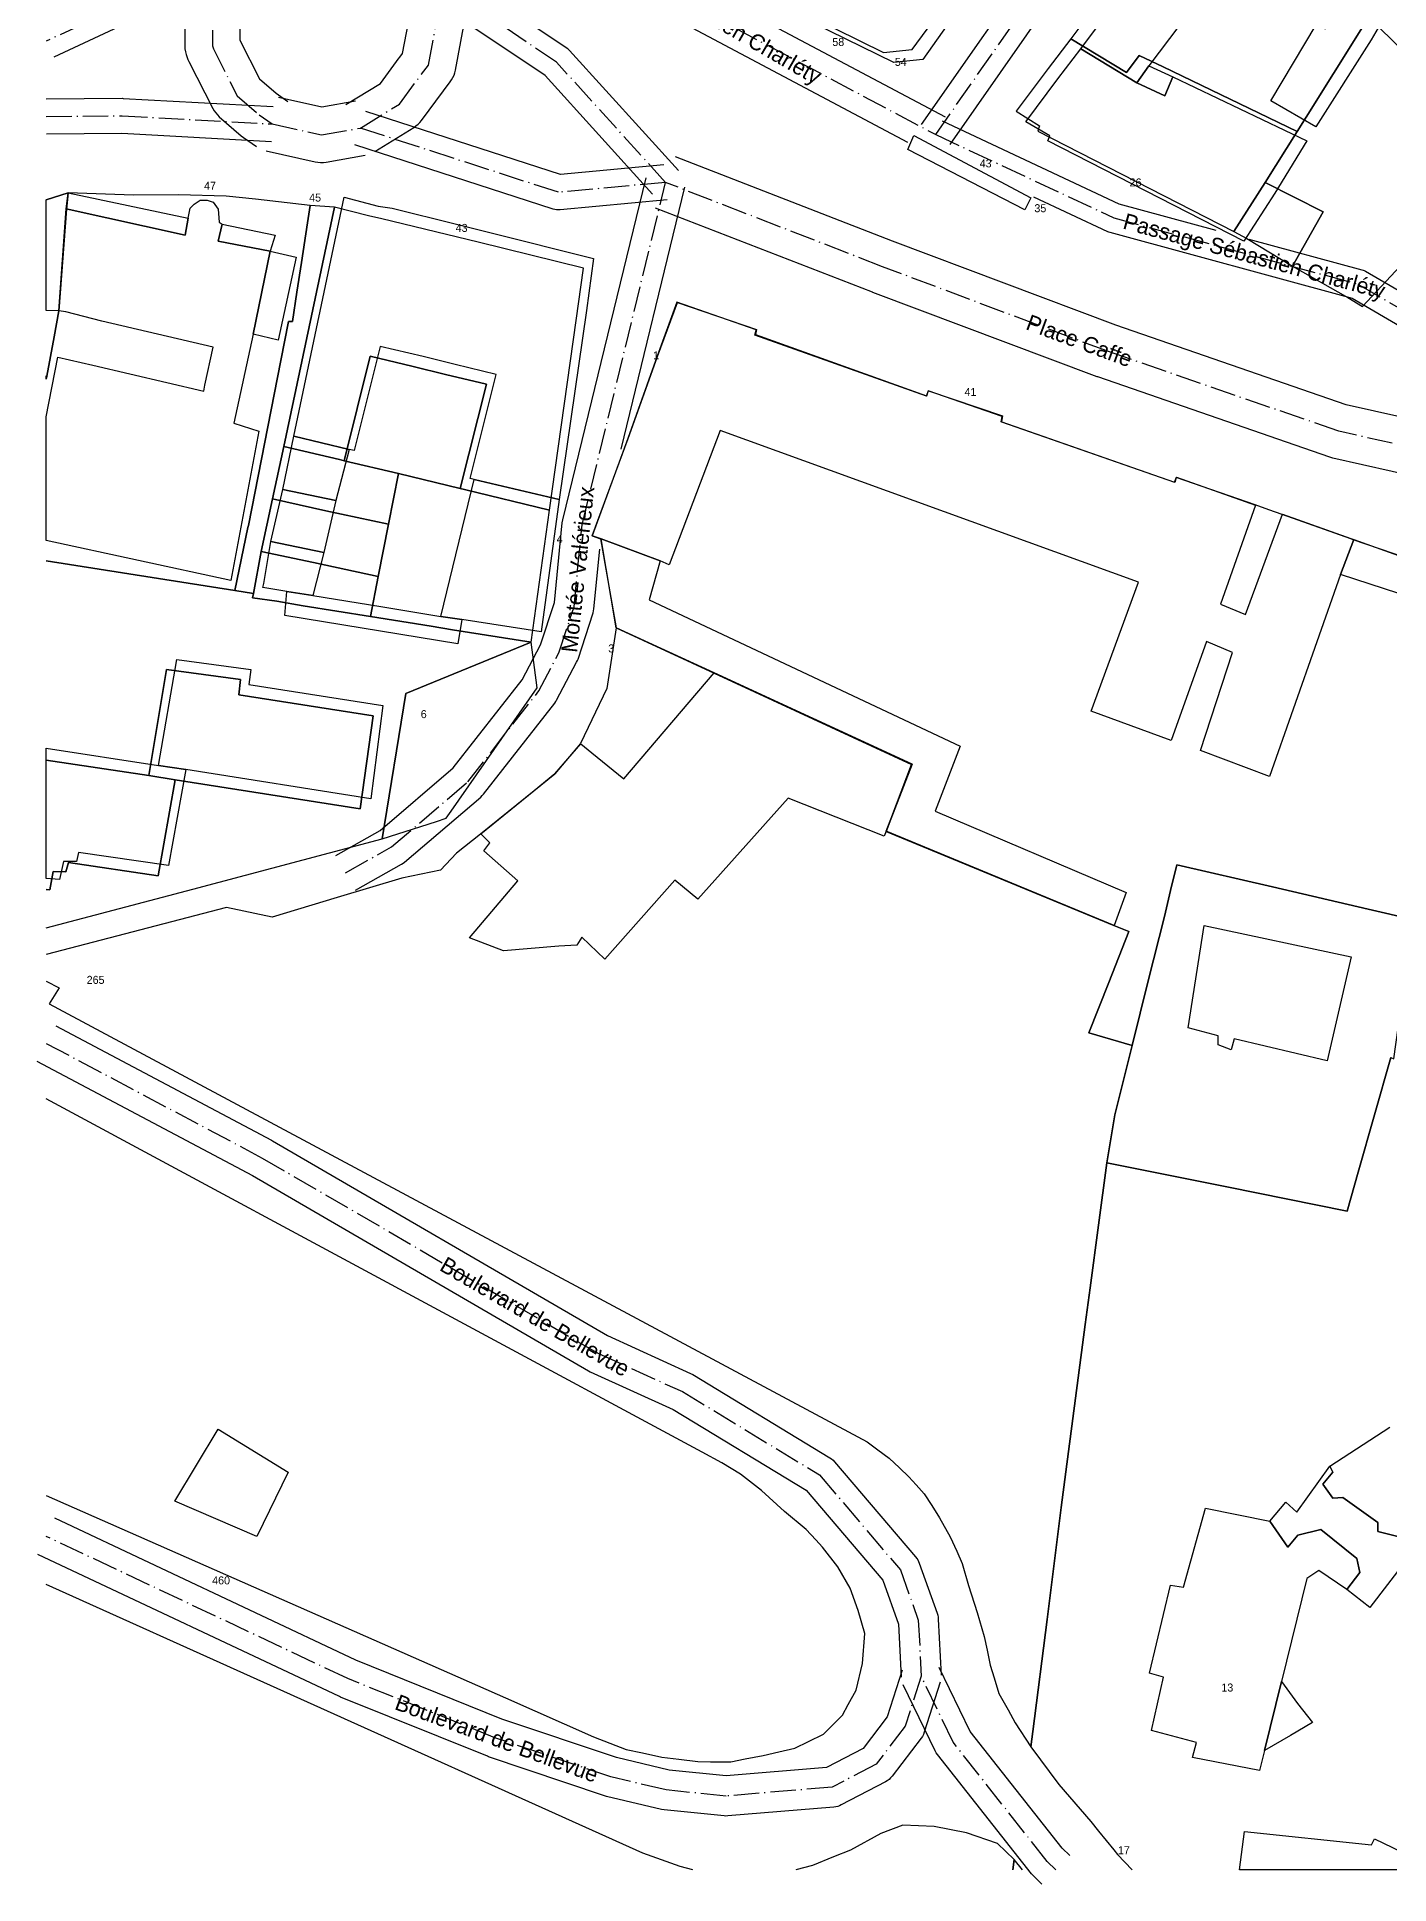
# Model space of a CAD drawing. Header units: metres. Extents: x 1927837 to 1929083, y 4266568 to 4267119.
# Drawn here: x 1927837.6 to 1927972.8, y 4266568.6 to 4266753.3 of the extents above; entities that cross this region are included whole.
import ezdxf
from ezdxf.enums import TextEntityAlignment as Align

# ---------------------------------------------------------------- set-up
doc = ezdxf.new("R2010")
doc.units = ezdxf.units.M
doc.linetypes.add('DASHDOT', pattern=[3.556, 2.54, -0.508, 0, -0.508])
for name, color, linetype in [('BAT_BATI', 8, 'CONTINUOUS'), ('CAD_LIMITE', 94, 'CONTINUOUS'), ('TXT_ADRESSE', 8, 'CONTINUOUS'), ('TXT_VOIE', 7, 'CONTINUOUS'), ('VOI_AXE', 1, 'DASHDOT'), ('VOI_BORDURE', 7, 'CONTINUOUS')]:
    doc.layers.add(name, color=color, linetype=linetype)

msp = doc.modelspace()

# ---------------------------------------------------------------- linework, layer by layer
at = {"layer": 'BAT_BATI'}
for points in [[(1927922.13, 4266768.87), (1927926.83, 4266766.87), (1927928.34, 4266772.27), (1927936.84, 4266765.16), (1927933.03, 4266760.26), (1927929.13, 4266755.16), (1927926.22, 4266751.05), (1927923.32, 4266750.76), (1927913.71, 4266755.47), (1927917.02, 4266760.87)], [(1927946.74, 4266758.44), (1927948.65, 4266760.84), (1927951.15, 4266764.24), (1927952.05, 4266765.44), (1927957.75, 4266762.23), (1927953.85, 4266756.93), (1927951.94, 4266754.53), (1927948.84, 4266750.43), (1927947.63, 4266748.73), (1927942.03, 4266752.14)], [(1927966.45, 4266754.12), (1927967.96, 4266756.72), (1927968.16, 4266756.52), (1927970.06, 4266759.72), (1927971.86, 4266758.72), (1927969.96, 4266755.22), (1927971.76, 4266754.22), (1927971.06, 4266753.01), (1927965.54, 4266744.31), (1927961.04, 4266746.92), (1927965.55, 4266754.52)], [(1927942.03, 4266752.14), (1927947.63, 4266748.73), (1927950.43, 4266747.43), (1927951.24, 4266749.33), (1927964.64, 4266742.91), (1927961.43, 4266737.71), (1927958.33, 4266732.91), (1927938.72, 4266742.94), (1927938.92, 4266743.44), (1927936.52, 4266744.84), (1927939.73, 4266749.14)], [(1927951.24, 4266749.33), (1927950.43, 4266747.43), (1927947.63, 4266748.73), (1927948.84, 4266750.43)], [(1927937.01, 4266737.23), (1927936.41, 4266736.03), (1927924.71, 4266742.05), (1927925.31, 4266743.45)], [(1927840.74, 4266737.73), (1927840.54, 4266736.12), (1927839.83, 4266725.92), (1927838.56, 4266725.96), (1927838.56, 4266737.02)], [(1927852.45, 4266733.51), (1927852.75, 4266735.21), (1927852.95, 4266736.21), (1927853.35, 4266736.61), (1927853.95, 4266737.01), (1927854.65, 4266737.01), (1927855.25, 4266736.81), (1927855.75, 4266736.11), (1927855.85, 4266734.81), (1927856.15, 4266734.61), (1927855.75, 4266732.91), (1927860.95, 4266731.9), (1927859.24, 4266723.6), (1927857.33, 4266714.69), (1927859.83, 4266713.89), (1927857.02, 4266698.98), (1927838.56, 4266702.98), (1927838.56, 4266715.33), (1927839.72, 4266721.31), (1927843.23, 4266720.51), (1927854.33, 4266717.9), (1927854.43, 4266718.5), (1927855.24, 4266722.3), (1927844.13, 4266724.91), (1927840.53, 4266725.82), (1927839.83, 4266725.92), (1927840.54, 4266736.12)], [(1927852.75, 4266735.21), (1927852.45, 4266733.51), (1927840.54, 4266736.12), (1927840.74, 4266737.73)], [(1927871.76, 4266736.39), (1927873.16, 4266736.19), (1927879.57, 4266734.59), (1927882.77, 4266733.78), (1927893.27, 4266731.17), (1927892.57, 4266725.97), (1927889.85, 4266707.06), (1927881.34, 4266709.07), (1927880.94, 4266709.17), (1927883.56, 4266719.57), (1927879.45, 4266720.58), (1927876.25, 4266721.38), (1927871.95, 4266722.38), (1927869.34, 4266711.98), (1927868.84, 4266712.08), (1927863.33, 4266713.39), (1927868.36, 4266737.3)], [(1927861.45, 4266733.5), (1927860.95, 4266731.9), (1927855.75, 4266732.91), (1927856.15, 4266734.61)], [(1927863.55, 4266731.3), (1927861.74, 4266722.99), (1927859.24, 4266723.6), (1927860.95, 4266731.9)], [(1927909.58, 4266724.05), (1927909.48, 4266723.55), (1927926.59, 4266717.43), (1927926.79, 4266717.93), (1927934.19, 4266715.42), (1927934.09, 4266714.82), (1927951.4, 4266708.8), (1927951.6, 4266709.3), (1927959.5, 4266706.49), (1927955.99, 4266696.59), (1927958.49, 4266695.58), (1927962.2, 4266705.59), (1927969.01, 4266703.18), (1927969.31, 4266703.08), (1927968, 4266699.58), (1927960.88, 4266679.37), (1927953.98, 4266681.98), (1927957.19, 4266691.78), (1927954.59, 4266692.88), (1927951.07, 4266682.98), (1927943.07, 4266685.89), (1927947.79, 4266698.79), (1927905.97, 4266713.95), (1927900.85, 4266700.54), (1927899.95, 4266700.94), (1927894.05, 4266703.15), (1927893.15, 4266703.45), (1927896.76, 4266713.15), (1927899.67, 4266721.36), (1927901.68, 4266726.76)], [(1927838.62, 4266719.41), (1927838.56, 4266719.09), (1927838.56, 4266719.42)], [(1927868.84, 4266712.08), (1927867.53, 4266706.98), (1927862.23, 4266708.08), (1927863.33, 4266713.39)], [(1927888.04, 4266693.85), (1927880.13, 4266695.06), (1927878.03, 4266695.36), (1927881.34, 4266709.07), (1927889.85, 4266707.06)], [(1927867.53, 4266706.98), (1927866.33, 4266701.77), (1927861.02, 4266702.88), (1927862.23, 4266708.08)], [(1927899.95, 4266700.94), (1927898.85, 4266697.04), (1927929.96, 4266682.4), (1927927.45, 4266675.9), (1927946.56, 4266667.77), (1927945.35, 4266664.47), (1927922.54, 4266673.9), (1927925.15, 4266680.6), (1927905.35, 4266689.73), (1927895.54, 4266694.24), (1927894.05, 4266703.15)], [(1927974.61, 4266701.17), (1927980.01, 4266699.36), (1927979.51, 4266695.86), (1927978.11, 4266696.26), (1927968, 4266699.58), (1927969.31, 4266703.08)], [(1927866.33, 4266701.77), (1927865.22, 4266697.47), (1927862.62, 4266697.87), (1927860.22, 4266698.28), (1927860.32, 4266698.68), (1927861.02, 4266702.88)], [(1927865.22, 4266697.47), (1927872.03, 4266696.36), (1927878.03, 4266695.36), (1927880.13, 4266695.06), (1927879.73, 4266692.65), (1927862.42, 4266695.47), (1927862.62, 4266697.87)], [(1927859.01, 4266690.07), (1927858.81, 4266688.57), (1927872.22, 4266686.46), (1927871.01, 4266677.15), (1927852.5, 4266680.07), (1927849.79, 4266680.47), (1927851.6, 4266691.08)], [(1927893.13, 4266681.73), (1927896.33, 4266679.13), (1927905.35, 4266689.73), (1927925.15, 4266680.6), (1927922.54, 4266673.9), (1927922.34, 4266673.4), (1927912.74, 4266677.21), (1927903.72, 4266667.11), (1927901.42, 4266669.01), (1927894.41, 4266661.12), (1927892.11, 4266663.32), (1927891.61, 4266662.52), (1927889.81, 4266662.42), (1927884.3, 4266661.93), (1927880.9, 4266663.23), (1927885.71, 4266668.93), (1927882.31, 4266671.94), (1927882.91, 4266672.74), (1927882.01, 4266673.64), (1927887.32, 4266677.93), (1927889.42, 4266679.63), (1927892.03, 4266682.63)], [(1927849.79, 4266680.47), (1927852.5, 4266680.07), (1927850.78, 4266670.46), (1927841.78, 4266671.77), (1927841.58, 4266670.87), (1927840.28, 4266670.87), (1927839.87, 4266669.07), (1927838.56, 4266669.17), (1927838.56, 4266682.19)], [(1927969.07, 4266661.35), (1927966.66, 4266650.94), (1927957.35, 4266653.15), (1927957.05, 4266652.05), (1927955.75, 4266652.55), (1927955.75, 4266653.45), (1927952.75, 4266654.25), (1927954.36, 4266664.46)], [(1927855.74, 4266614.12), (1927862.74, 4266609.81), (1927859.63, 4266603.4), (1927851.43, 4266606.91)], [(1927962.51, 4266606.81), (1927963.61, 4266605.81), (1927966.92, 4266610.41), (1927967.22, 4266609.81), (1927966.22, 4266608.61), (1927967.22, 4266607.21), (1927968.22, 4266607.3), (1927971.72, 4266604.8), (1927971.72, 4266603.9), (1927973.72, 4266603.4), (1927974.62, 4266604.3), (1927976.22, 4266603.19), (1927970.91, 4266596.29), (1927968.61, 4266598.1), (1927969.91, 4266599.8), (1927969.61, 4266601.2), (1927966.01, 4266604.1), (1927963.71, 4266603.51), (1927962.71, 4266602.31), (1927960.91, 4266604.91)], [(1927960.91, 4266604.91), (1927962.71, 4266602.31), (1927963.71, 4266603.51), (1927966.01, 4266604.1), (1927969.61, 4266601.2), (1927969.91, 4266599.8), (1927968.61, 4266598.1), (1927965.81, 4266600), (1927964.61, 4266599.2), (1927962.09, 4266588.9), (1927960.39, 4266581.99), (1927959.88, 4266579.99), (1927953.18, 4266581.3), (1927953.58, 4266582.8), (1927949.08, 4266584), (1927950.29, 4266589.31), (1927948.88, 4266589.71), (1927950.99, 4266598.51), (1927952.3, 4266598.31), (1927954.5, 4266606.22)], [(1927963.69, 4266586.69), (1927965.19, 4266584.79), (1927962.99, 4266583.49), (1927960.39, 4266581.99), (1927962.09, 4266588.9)], [(1927971.09, 4266572.57), (1927971.39, 4266573.17), (1927974.09, 4266571.87), (1927977.6, 4266577.37), (1927985.2, 4266572.86), (1927984.19, 4266570.66), (1927985.2, 4266570.06), (1927957.9, 4266570.06), (1927958.38, 4266573.89)]]:
    msp.add_lwpolyline(points, close=True, dxfattribs=at)
msp.add_lwpolyline([(1927973.72, 4266603.4), (1927971.72, 4266603.9), (1927971.72, 4266604.8), (1927968.22, 4266607.3), (1927967.22, 4266607.21), (1927966.22, 4266608.61), (1927967.22, 4266609.81), (1927966.92, 4266610.41), (1927972.93, 4266614.31)], dxfattribs=at)
at = {"layer": 'CAD_LIMITE'}
for points in [[(1927959.3, 4266761.78), (1927958.21, 4266762.39), (1927956.79, 4266763.19), (1927951.04, 4266766.44), (1927950.12, 4266765.23), (1927947.6, 4266761.89), (1927945.74, 4266759.41), (1927941.02, 4266753.14), (1927946.59, 4266749.76), (1927947.87, 4266751.46), (1927950.27, 4266750.31), (1927963.66, 4266743.87), (1927964.55, 4266745.3), (1927970.01, 4266754.01), (1927970.74, 4266755.16), (1927969, 4266756.23), (1927970.85, 4266759.68), (1927969.04, 4266760.74), (1927967.17, 4266757.56), (1927966.94, 4266757.67), (1927966.11, 4266758.2), (1927965.99, 4266758), (1927959.3, 4266761.78)], [(1927928.17, 4266756.13), (1927916.04, 4266761.83), (1927912.69, 4266756.48), (1927922.29, 4266751.77), (1927925.17, 4266752.07), (1927928.17, 4266756.13)], [(1927970.74, 4266755.16), (1927970.01, 4266754.01), (1927964.55, 4266745.3), (1927963.66, 4266743.87), (1927960.45, 4266738.75), (1927966.26, 4266735.82), (1927963.18, 4266730.39), (1927968.71, 4266727.26), (1927970.18, 4266726.37), (1927980.11, 4266736.98), (1927981.02, 4266737.95), (1927980.03, 4266741.24), (1927978.94, 4266744.9), (1927978.89, 4266745.06), (1927977.04, 4266748.98), (1927976.79, 4266749.47), (1927971.95, 4266754.17), (1927972.04, 4266754.38), (1927970.74, 4266755.16)], [(1927971.95, 4266754.17), (1927976.79, 4266749.47), (1927978.95, 4266751.33), (1927979.07, 4266751.43), (1927981.01, 4266753.12), (1927984.08, 4266756.52)], [(1927960.45, 4266738.75), (1927963.66, 4266743.87), (1927950.27, 4266750.31), (1927947.87, 4266751.46), (1927946.59, 4266749.76), (1927941.02, 4266753.14), (1927938.76, 4266750.15), (1927935.56, 4266745.88), (1927937.9, 4266744.43), (1927937.71, 4266743.9), (1927957.33, 4266733.86), (1927960.45, 4266738.75)], [(1927960.45, 4266738.75), (1927957.33, 4266733.86), (1927958.63, 4266733.15), (1927963.18, 4266730.39), (1927966.26, 4266735.82), (1927960.45, 4266738.75)], [(1927857.43, 4266697.97), (1927858.73, 4266704.28), (1927858.77, 4266704.47), (1927862.02, 4266720.96), (1927862.79, 4266724.87), (1927863.17, 4266724.86), (1927863.62, 4266727.81), (1927864.07, 4266730.75), (1927864.68, 4266734.74), (1927864.94, 4266736.45), (1927859.48, 4266737.11), (1927856.56, 4266737.41), (1927851.79, 4266737.52), (1927847.28, 4266737.49), (1927840.75, 4266737.73), (1927840.58, 4266736.1), (1927839.82, 4266725.92), (1927839.58, 4266724.63), (1927839.34, 4266723.34), (1927838.61, 4266719.41), (1927838.56, 4266719.16)], [(1927840.75, 4266737.73), (1927838.56, 4266737.03)], [(1927838.56, 4266719.16), (1927838.61, 4266719.41), (1927839.34, 4266723.34), (1927839.58, 4266724.63), (1927839.82, 4266725.92), (1927840.58, 4266736.1), (1927840.75, 4266737.73)], [(1927859.28, 4266697.68), (1927860.05, 4266701.88), (1927861.17, 4266707.13), (1927862.31, 4266712.36), (1927867.4, 4266736.28), (1927864.94, 4266736.45), (1927864.68, 4266734.74), (1927864.07, 4266730.75), (1927863.62, 4266727.81), (1927863.17, 4266724.86), (1927862.79, 4266724.87), (1927862.02, 4266720.96), (1927858.77, 4266704.47), (1927858.73, 4266704.28), (1927857.43, 4266697.97), (1927859.28, 4266697.68)], [(1927862.31, 4266712.36), (1927867.87, 4266711.05), (1927868.36, 4266710.94), (1927870.96, 4266721.39), (1927875.26, 4266720.35), (1927878.47, 4266719.57), (1927882.6, 4266718.6), (1927879.94, 4266708.18), (1927880.37, 4266708.06), (1927888.88, 4266706), (1927891.56, 4266724.95), (1927892.29, 4266730.2), (1927881.75, 4266732.81), (1927878.6, 4266733.57), (1927872.11, 4266735.14), (1927870.77, 4266735.43), (1927867.4, 4266736.28), (1927862.31, 4266712.36)], [(1927974.64, 4266701.19), (1927969.27, 4266703.04), (1927969.03, 4266703.14), (1927962.15, 4266705.58), (1927960.81, 4266706.05), (1927959.45, 4266706.53), (1927951.56, 4266709.27), (1927951.42, 4266708.77), (1927934.04, 4266714.84), (1927934.16, 4266715.38), (1927926.77, 4266717.93), (1927926.6, 4266717.41), (1927909.43, 4266723.51), (1927909.57, 4266724.04), (1927901.63, 4266726.79), (1927899.65, 4266721.4), (1927896.72, 4266713.18), (1927893.16, 4266703.44), (1927894, 4266703.13), (1927895.54, 4266694.25), (1927905.36, 4266689.7), (1927925.1, 4266680.58), (1927922.57, 4266673.87), (1927945.31, 4266664.49), (1927946.83, 4266663.86), (1927944.82, 4266658.78), (1927942.83, 4266653.73), (1927947.17, 4266652.49)], [(1927879.94, 4266708.18), (1927882.6, 4266718.6), (1927878.47, 4266719.57), (1927875.26, 4266720.35), (1927870.96, 4266721.39), (1927868.36, 4266710.94), (1927873.78, 4266709.66), (1927879.94, 4266708.18)], [(1927861.17, 4266707.13), (1927866.53, 4266705.95), (1927872.78, 4266704.59), (1927873.78, 4266709.66), (1927868.36, 4266710.94), (1927867.87, 4266711.05), (1927862.31, 4266712.36), (1927861.17, 4266707.13)], [(1927887.04, 4266692.79), (1927888.88, 4266706), (1927880.37, 4266708.06), (1927879.94, 4266708.18), (1927873.78, 4266709.66), (1927872.78, 4266704.59), (1927871.76, 4266699.37), (1927870.97, 4266695.37), (1927877.05, 4266694.4), (1927879.17, 4266694.05), (1927887.04, 4266692.79)], [(1927860.05, 4266701.88), (1927865.3, 4266700.76), (1927871.76, 4266699.37), (1927872.78, 4266704.59), (1927866.53, 4266705.95), (1927861.17, 4266707.13), (1927860.05, 4266701.88)], [(1927870.97, 4266695.37), (1927871.76, 4266699.37), (1927865.3, 4266700.76), (1927860.05, 4266701.88), (1927859.28, 4266697.68), (1927859.2, 4266697.25), (1927861.61, 4266696.89), (1927864.24, 4266696.44), (1927870.97, 4266695.37)], [(1927838.56, 4266664.25), (1927853.21, 4266668.12), (1927872.14, 4266673.14), (1927874.53, 4266687.66), (1927887.04, 4266692.79), (1927879.17, 4266694.05), (1927877.05, 4266694.4), (1927870.97, 4266695.37), (1927864.24, 4266696.44), (1927861.61, 4266696.89), (1927859.2, 4266697.25), (1927859.28, 4266697.68), (1927857.43, 4266697.97), (1927838.56, 4266700.94)], [(1927838.56, 4266700.94), (1927857.43, 4266697.97)], [(1927937.01, 4266582.36), (1927937.21, 4266583.88), (1927938.65, 4266595.09), (1927940.07, 4266606.29), (1927940.52, 4266609.86), (1927942.47, 4266624.59), (1927942.96, 4266628.25), (1927943.79, 4266634.5), (1927944.61, 4266640.76), (1927945.03, 4266643.14), (1927945.44, 4266645.54), (1927947.17, 4266652.49), (1927942.83, 4266653.73), (1927944.82, 4266658.78), (1927946.83, 4266663.86), (1927945.31, 4266664.49), (1927922.57, 4266673.87), (1927925.1, 4266680.58), (1927905.36, 4266689.7), (1927895.54, 4266694.25), (1927894.61, 4266688.16), (1927892, 4266682.67), (1927889.41, 4266679.63), (1927887.36, 4266677.95), (1927881.99, 4266673.62), (1927879.59, 4266671.7), (1927877.99, 4266670.01), (1927874.12, 4266669.2), (1927867.64, 4266667.26), (1927861.16, 4266665.32), (1927856.59, 4266666.28), (1927838.56, 4266661.56)], [(1927872.14, 4266673.14), (1927877.58, 4266674.88), (1927878.56, 4266675.2), (1927879.06, 4266675.92), (1927887.65, 4266688.24), (1927887.04, 4266692.79), (1927874.53, 4266687.66), (1927872.14, 4266673.14)], [(1927838.56, 4266681.02), (1927848.83, 4266679.46), (1927850.57, 4266690.08), (1927858, 4266689.06), (1927857.83, 4266687.55), (1927871.24, 4266685.45), (1927869.96, 4266676.14), (1927851.45, 4266679.04), (1927849.76, 4266669.44), (1927840.77, 4266670.78), (1927840.51, 4266669.83), (1927839.25, 4266669.87), (1927838.91, 4266668.03), (1927838.56, 4266668.06)], [(1927848.83, 4266679.46), (1927851.45, 4266679.04), (1927869.96, 4266676.14), (1927871.24, 4266685.45), (1927857.83, 4266687.55), (1927858, 4266689.06), (1927850.57, 4266690.08), (1927848.83, 4266679.46)], [(1927838.56, 4266668.06), (1927838.91, 4266668.03), (1927839.25, 4266669.87), (1927840.51, 4266669.83), (1927840.77, 4266670.78), (1927849.76, 4266669.44), (1927851.45, 4266679.04), (1927848.83, 4266679.46), (1927838.56, 4266681.02)], [(1927944.61, 4266640.76), (1927956.64, 4266638.34), (1927968.66, 4266635.93), (1927969.76, 4266639.83), (1927971.4, 4266645.56), (1927973.03, 4266651.28), (1927973.33, 4266651.16), (1927973.95, 4266655.69), (1927974.59, 4266660.21), (1927975.24, 4266665.06), (1927970.76, 4266666.1), (1927961.2, 4266668.33), (1927951.63, 4266670.54), (1927951, 4266667.97), (1927950.38, 4266665.39), (1927948.77, 4266658.94), (1927947.17, 4266652.49), (1927945.44, 4266645.54), (1927945.03, 4266643.14), (1927944.61, 4266640.76)], [(1927947.17, 4266652.49), (1927948.77, 4266658.94), (1927950.38, 4266665.39), (1927951, 4266667.97), (1927951.63, 4266670.54), (1927961.2, 4266668.33), (1927970.76, 4266666.1), (1927975.24, 4266665.06)], [(1927838.56, 4266658.9), (1927839.85, 4266658.23), (1927838.86, 4266656.66), (1927920.66, 4266612.84), (1927921.73, 4266612.04), (1927922.85, 4266611.23), (1927923.88, 4266610.25), (1927924.81, 4266609.37), (1927925.55, 4266608.57), (1927926.37, 4266607.67), (1927927.13, 4266606.5), (1927927.9, 4266605.27), (1927928.94, 4266603.34), (1927929.61, 4266601.92), (1927930.16, 4266600.7), (1927930.8, 4266598.49), (1927931.64, 4266595.79), (1927932.36, 4266593.4), (1927932.65, 4266592.03), (1927932.95, 4266590.52), (1927933.34, 4266589.25), (1927933.83, 4266587.69), (1927934.74, 4266586.07), (1927935.47, 4266584.76), (1927937.01, 4266582.36)], [(1927973.03, 4266651.28), (1927971.4, 4266645.56), (1927969.76, 4266639.83), (1927968.66, 4266635.93), (1927956.64, 4266638.34), (1927944.61, 4266640.76), (1927943.79, 4266634.5), (1927942.96, 4266628.25), (1927942.47, 4266624.59), (1927940.52, 4266609.86), (1927940.07, 4266606.29), (1927938.65, 4266595.09), (1927937.21, 4266583.88), (1927937.01, 4266582.36), (1927939.83, 4266578.61), (1927943.01, 4266574.9), (1927943.8, 4266573.93), (1927945.33, 4266572.07), (1927945.7, 4266571.59), (1927947.16, 4266570.06)], [(1927838.56, 4266607.5), (1927884.49, 4266587.27), (1927893.27, 4266583.37), (1927896.54, 4266582.09), (1927898.18, 4266581.75), (1927900.11, 4266581.33), (1927901.82, 4266581.11), (1927903.73, 4266580.88), (1927905, 4266580.87), (1927907.02, 4266580.86), (1927908.46, 4266581.15), (1927910.27, 4266581.5), (1927911.82, 4266581.87), (1927913.42, 4266582.23), (1927914.79, 4266582.89), (1927916.3, 4266583.63), (1927917.09, 4266584.43), (1927918.19, 4266585.53), (1927918.77, 4266586.59), (1927919.54, 4266588.02), (1927920.2, 4266590.7), (1927920.41, 4266593.69), (1927919.75, 4266595.98), (1927918.95, 4266598.23), (1927917.73, 4266600.35), (1927916.19, 4266602.32), (1927915.52, 4266603.05), (1927914.57, 4266604.08), (1927912.4, 4266605.89), (1927910.1, 4266607.99), (1927907.99, 4266609.62), (1927906.11, 4266610.76), (1927904.17, 4266611.83), (1927880.4, 4266624.63), (1927838.56, 4266647.15)], [(1927903.21, 4266570.06), (1927901.97, 4266570.38), (1927898.22, 4266571.73), (1927860.33, 4266588.78), (1927838.56, 4266598.58)], [(1927935.35, 4266571.08), (1927933.69, 4266572.7), (1927930.59, 4266573.76), (1927927.36, 4266574.41), (1927924.21, 4266574.52), (1927922.03, 4266573.7), (1927919, 4266572.03), (1927917.28, 4266571.36), (1927915.2, 4266570.5), (1927913.51, 4266570.06)], [(1927935.22, 4266570.06), (1927935.35, 4266571.08)], [(1927935.35, 4266571.08), (1927935.22, 4266570.06)], [(1927936.2, 4266570.06), (1927935.35, 4266571.08)]]:
    msp.add_lwpolyline(points, dxfattribs=at)
at = {"layer": 'VOI_AXE'}
for points in [[(1927927.51, 4266743.55), (1927940.24, 4266761.75), (1927953.07, 4266782.15)], [(1927883.21, 4266771.91), (1927894.1, 4266762.29), (1927904.11, 4266755.98), (1927927.51, 4266743.55)], [(1927856.98, 4266761.73), (1927845.56, 4266756.14), (1927838.56, 4266752.89)], [(1927856.98, 4266761.73), (1927856.47, 4266760.73), (1927855.17, 4266757.63), (1927855.17, 4266752.42), (1927855.27, 4266752.12), (1927857.66, 4266747.42), (1927859.86, 4266745.51), (1927861.16, 4266744.61)], [(1927869.97, 4266744.2), (1927873.87, 4266746.6), (1927876.08, 4266749.6), (1927876.78, 4266750.5), (1927877.58, 4266754.8), (1927876.59, 4266759.51)], [(1927900.49, 4266738.77), (1927889.59, 4266750.79), (1927876.59, 4266759.51)], [(1927838.56, 4266745.36), (1927846.15, 4266745.43), (1927861.16, 4266744.61)], [(1927861.16, 4266744.61), (1927866.07, 4266743.51), (1927869.97, 4266744.2)], [(1927900.49, 4266738.77), (1927889.78, 4266737.78), (1927869.97, 4266744.2)], [(1927927.51, 4266743.55), (1927945.32, 4266735.23), (1927969.73, 4266728.6), (1927977.13, 4266724.29), (1927981.13, 4266720.38), (1927984.43, 4266711.67)], [(1927868.5, 4266669.75), (1927873.1, 4266672.34), (1927880.72, 4266678.84), (1927887.83, 4266687.94), (1927889.83, 4266691.74), (1927891.34, 4266696.35), (1927892.15, 4266704.55), (1927900.49, 4266738.77)], [(1927984.43, 4266711.67), (1927976.72, 4266711.88), (1927967.82, 4266713.89), (1927944.61, 4266721.92), (1927922.2, 4266730.34), (1927900.49, 4266738.77)], [(1927838.56, 4266652.69), (1927860.16, 4266641.23), (1927893.77, 4266621.69), (1927902.18, 4266617.87), (1927915.88, 4266609.56), (1927923.98, 4266600.04), (1927925.77, 4266595.03), (1927926.07, 4266589.43)], [(1927926.07, 4266589.43), (1927924.46, 4266584.43), (1927921.56, 4266580.63), (1927917.15, 4266578.33), (1927906.54, 4266577.44), (1927900.54, 4266578.05), (1927895.03, 4266579.35), (1927883.43, 4266583.27), (1927868.72, 4266589.18), (1927838.56, 4266603.4)], [(1927939.51, 4266570.06), (1927938.66, 4266570.9), (1927929.26, 4266582.82), (1927926.07, 4266589.43)]]:
    msp.add_lwpolyline(points, dxfattribs=at)
at = {"layer": 'VOI_BORDURE'}
for points in [[(1927926.08, 4266744.55), (1927938.78, 4266762.72), (1927951.59, 4266783.09)], [(1927928.95, 4266742.55), (1927941.67, 4266760.75), (1927941.72, 4266760.82), (1927954.55, 4266781.22)], [(1927884.53, 4266773.41), (1927895.31, 4266763.9), (1927905.11, 4266757.71), (1927928.45, 4266745.31)], [(1927881.88, 4266770.41), (1927892.78, 4266760.79), (1927892.91, 4266760.69), (1927893.04, 4266760.6), (1927903.04, 4266754.29), (1927903.17, 4266754.21), (1927924.7, 4266742.78)], [(1927854.52, 4266762.96), (1927854.02, 4266761.96), (1927853.94, 4266761.79), (1927852.64, 4266758.69), (1927852.54, 4266758.44), (1927852.48, 4266758.17), (1927852.43, 4266757.9), (1927852.42, 4266757.63), (1927852.42, 4266752.43), (1927852.43, 4266752.13), (1927852.48, 4266751.84), (1927852.56, 4266751.56), (1927852.65, 4266751.26), (1927852.73, 4266751.06), (1927852.81, 4266750.87), (1927855.21, 4266746.17), (1927855.34, 4266745.94), (1927855.5, 4266745.72), (1927855.67, 4266745.52), (1927855.86, 4266745.34), (1927858.06, 4266743.43), (1927858.3, 4266743.25), (1927859.6, 4266742.35)], [(1927859.43, 4266760.5), (1927858.97, 4266759.58), (1927857.92, 4266757.07), (1927857.92, 4266752.98), (1927859.87, 4266749.14), (1927861.55, 4266747.69), (1927862.73, 4266746.87)], [(1927901.78, 4266739.95), (1927890.89, 4266751.97), (1927890.73, 4266752.11), (1927890.56, 4266752.24), (1927877.56, 4266760.96)], [(1927857.75, 4266760.16), (1927846.33, 4266754.56), (1927846.3, 4266754.55), (1927839.3, 4266751.3)], [(1927868.53, 4266746.55), (1927871.98, 4266748.66), (1927873.86, 4266751.23), (1927873.91, 4266751.29), (1927874.2, 4266751.66), (1927874.78, 4266754.77), (1927873.9, 4266758.94)], [(1927871.41, 4266741.86), (1927875.31, 4266744.26), (1927875.53, 4266744.41), (1927875.74, 4266744.58), (1927875.92, 4266744.77), (1927876.09, 4266744.97), (1927878.27, 4266747.94), (1927878.95, 4266748.81), (1927879.1, 4266749.03), (1927879.23, 4266749.25), (1927879.34, 4266749.49), (1927879.42, 4266749.74), (1927879.48, 4266750), (1927880.29, 4266754.3), (1927880.32, 4266754.57), (1927880.33, 4266754.84), (1927880.32, 4266755.11), (1927880.28, 4266755.37), (1927879.28, 4266760.08)], [(1927899.19, 4266737.59), (1927888.44, 4266749.46), (1927875.61, 4266758.05)], [(1927838.55, 4266747.11), (1927846.14, 4266747.18), (1927846.25, 4266747.17), (1927861.26, 4266746.36)], [(1927861.77, 4266747.29), (1927866.13, 4266746.31), (1927869.49, 4266746.91)], [(1927900.33, 4266740.51), (1927889.98, 4266739.56), (1927870.51, 4266745.87)], [(1927838.58, 4266743.61), (1927846.11, 4266743.68), (1927861.07, 4266742.86)], [(1927928.15, 4266744.91), (1927945.84, 4266736.64), (1927955.52, 4266734.01)], [(1927860.56, 4266741.93), (1927865.46, 4266740.82), (1927865.73, 4266740.78), (1927866, 4266740.76), (1927866.28, 4266740.76), (1927866.55, 4266740.8), (1927870.45, 4266741.5)], [(1927900.65, 4266737.03), (1927889.94, 4266736.04), (1927889.76, 4266736.03), (1927889.58, 4266736.04), (1927889.41, 4266736.07), (1927889.24, 4266736.11), (1927869.43, 4266742.54)], [(1927984.5, 4266714.42), (1927977.06, 4266714.62), (1927968.57, 4266716.54), (1927945.54, 4266724.5), (1927923.18, 4266732.91), (1927901.48, 4266741.33)], [(1927867.51, 4266671.49), (1927871.95, 4266673.99), (1927879.26, 4266680.23), (1927886.14, 4266689.03), (1927887.99, 4266692.53), (1927889.37, 4266696.76), (1927890.16, 4266704.75), (1927890.21, 4266705.03), (1927898.54, 4266739.24)], [(1927896.04, 4266712.09), (1927902.43, 4266738.3)], [(1927937.3, 4266737.32), (1927944.68, 4266733.87), (1927944.8, 4266733.82), (1927944.93, 4266733.78), (1927969.15, 4266727.2), (1927976.22, 4266723.08), (1927979.85, 4266719.54), (1927983.02, 4266711.14)], [(1927984.35, 4266708.92), (1927976.65, 4266709.13), (1927976.38, 4266709.15), (1927976.12, 4266709.19), (1927967.21, 4266711.2), (1927966.92, 4266711.29), (1927943.71, 4266719.32), (1927943.64, 4266719.34), (1927921.23, 4266727.77), (1927921.2, 4266727.78), (1927899.49, 4266736.21)], [(1927958.82, 4266733.11), (1927970.12, 4266730.04), (1927970.25, 4266730), (1927970.37, 4266729.95), (1927970.49, 4266729.89), (1927977.89, 4266725.58), (1927977.99, 4266725.52), (1927978.09, 4266725.44), (1927978.18, 4266725.36), (1927982.18, 4266721.45), (1927982.29, 4266721.33), (1927982.39, 4266721.2), (1927982.47, 4266721.06), (1927982.54, 4266720.91), (1927985.83, 4266712.2)], [(1927869.48, 4266668), (1927874.09, 4266670.6), (1927874.25, 4266670.71), (1927874.4, 4266670.82), (1927882.01, 4266677.32), (1927882.16, 4266677.46), (1927882.29, 4266677.61), (1927889.41, 4266686.71), (1927889.51, 4266686.86), (1927889.6, 4266687.01), (1927891.6, 4266690.81), (1927891.68, 4266690.96), (1927891.74, 4266691.12), (1927893.24, 4266695.72), (1927893.3, 4266695.93), (1927893.33, 4266696.15), (1927893.92, 4266702.11)], [(1927839.5, 4266654.46), (1927861.1, 4266643), (1927861.17, 4266642.96), (1927894.69, 4266623.47), (1927903, 4266619.7), (1927903.21, 4266619.58), (1927916.92, 4266611.27), (1927917.09, 4266611.14), (1927917.25, 4266611.01), (1927917.4, 4266610.85), (1927925.5, 4266601.34), (1927925.61, 4266601.19), (1927925.71, 4266601.04), (1927925.79, 4266600.88), (1927925.86, 4266600.72), (1927927.65, 4266595.71), (1927927.71, 4266595.52), (1927927.75, 4266595.33), (1927927.77, 4266595.14), (1927928.06, 4266589.54)], [(1927837.63, 4266650.92), (1927859.19, 4266639.48), (1927892.77, 4266619.96), (1927892.95, 4266619.86), (1927901.24, 4266616.1), (1927914.56, 4266608.01), (1927922.22, 4266599.02), (1927923.79, 4266594.64), (1927924.07, 4266589.32)], [(1927924.16, 4266590.04), (1927922.66, 4266585.37), (1927920.24, 4266582.2), (1927916.58, 4266580.29), (1927906.56, 4266579.45), (1927900.87, 4266580.02), (1927895.58, 4266581.28), (1927884.12, 4266585.14), (1927869.52, 4266591.02), (1927839.41, 4266605.21)], [(1927927.97, 4266588.82), (1927926.37, 4266583.82), (1927926.28, 4266583.6), (1927926.18, 4266583.4), (1927926.05, 4266583.21), (1927923.14, 4266579.41), (1927923, 4266579.25), (1927922.84, 4266579.1), (1927922.67, 4266578.97), (1927922.48, 4266578.85), (1927918.07, 4266576.56), (1927917.89, 4266576.47), (1927917.71, 4266576.41), (1927917.51, 4266576.36), (1927917.32, 4266576.34), (1927906.71, 4266575.45), (1927906.52, 4266575.44), (1927906.34, 4266575.45), (1927900.34, 4266576.06), (1927900.07, 4266576.1), (1927894.57, 4266577.41), (1927894.39, 4266577.46), (1927882.79, 4266581.37), (1927882.68, 4266581.41), (1927867.98, 4266587.33), (1927867.87, 4266587.38), (1927837.71, 4266601.59)], [(1927938.11, 4266568.64), (1927937.26, 4266569.48), (1927937.09, 4266569.67), (1927927.69, 4266581.58), (1927927.57, 4266581.76), (1927927.46, 4266581.95), (1927924.27, 4266588.56)], [(1927940.91, 4266571.49), (1927940.15, 4266572.24), (1927930.97, 4266583.89), (1927927.87, 4266590.3)]]:
    msp.add_lwpolyline(points, dxfattribs=at)

# ---------------------------------------------------------------- texts
at = {"layer": 'TXT_ADRESSE'}
for s, p in [('58', (1927917.17, 4266752.41)), ('54', (1927923.42, 4266750.42)), ('43', (1927931.91, 4266740.27)), ('47', (1927854.34, 4266738.03)), ('26', (1927946.9, 4266738.37)), ('45', (1927864.85, 4266736.85)), ('35', (1927937.38, 4266735.79)), ('43', (1927879.5, 4266733.82)), ('1', (1927899.25, 4266721.08)), ('41', (1927930.39, 4266717.42)), ('4', (1927889.6, 4266702.71)), ('3', (1927894.76, 4266691.78)), ('6', (1927876.01, 4266685.21)), ('265', (1927842.6, 4266658.64)), ('460', (1927855.15, 4266598.6)), ('13', (1927956.08, 4266587.89)), ('17', (1927945.73, 4266571.62))]:
    msp.add_text(s, height=0.8, dxfattribs=at).set_placement(p)
at = {"layer": 'TXT_VOIE'}
for s, rotation, p in [('Passage Sébastien Charléty', -30.0632, (1927904.17, 4266755.95)), ('Passage Sébastien Charléty', -15.1909, (1927959.37, 4266731.41)), ('Place Caffe', 339.6528, (1927941.88, 4266722.94)), ('Montée Valérieux', 84.011, (1927891.71, 4266700.07)), ('Boulevard de Bellevue', -30.1834, (1927887.44, 4266625.37)), ('Boulevard de Bellevue', 339.7868, (1927883.62, 4266583.2))]:
    msp.add_text(s, height=1.6, rotation=rotation, dxfattribs=at).set_placement(p, align=Align.MIDDLE_CENTER)

doc.saveas('drawing.dxf')
